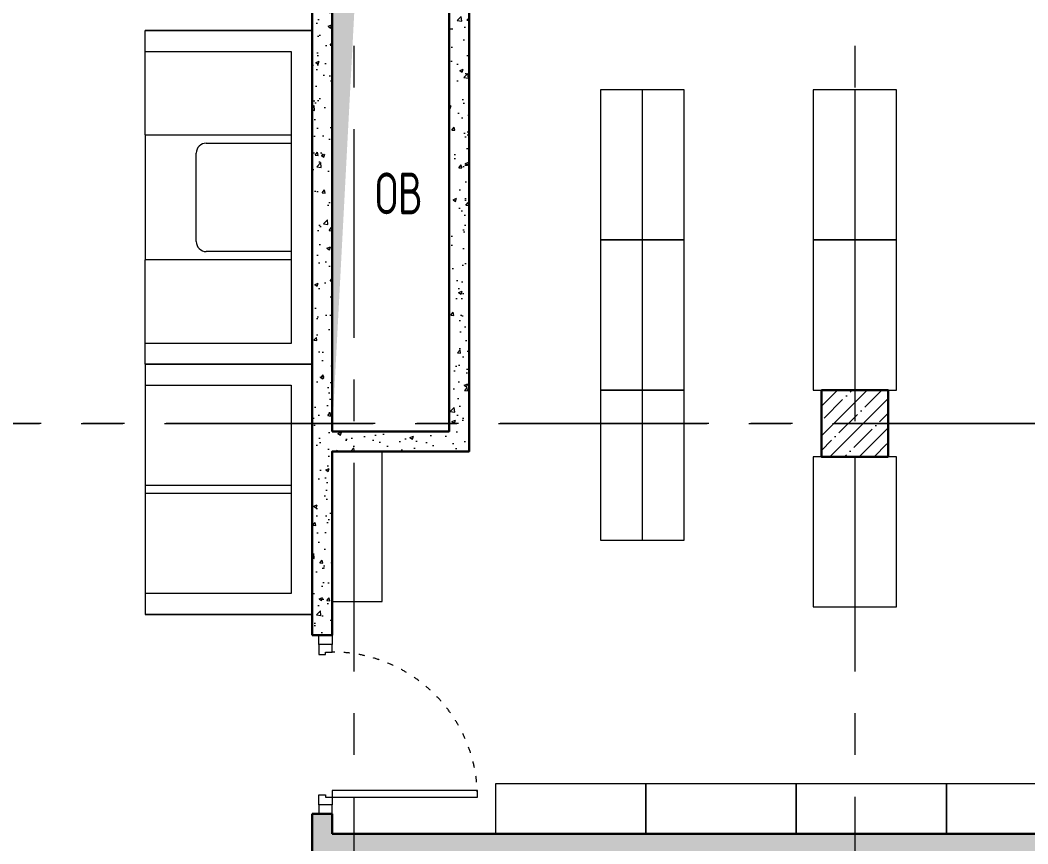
# Model space of a CAD drawing. Header units: millimetres. Extents: x -13407 to 129733, y -106516 to 109495.
# Drawn here: x 12571 to 18607, y 66875 to 71812 of the extents above; entities that cross this region are included whole.
import ezdxf

# ---------------------------------------------------------------- set-up
doc = ezdxf.new("R2010")
doc.units = ezdxf.units.MM
for name, pattern in [('ACAD_ISO03W100', [30, 12, -18]), ('ADSK_Скрыто', [6, 3, -3]), ('CENTER', [2, 1.25, -0.25, 0.25, -0.25])]:
    doc.linetypes.add(name, pattern=pattern)
for name, color, linetype, lineweight in [('АР_Двери', 5, 'Continuous', 18), ('АР_Колонны', 5, 'Continuous', 30), ('АР_Колонны Штрих', 250, 'Continuous', 5), ('АР_Оси', 193, 'Continuous', 9), ('АР_Перегородки газоблок', 165, 'Continuous', 30), ('АР_Перегородки газоблок_Штрих', 165, 'Continuous', 5), ('Спринклеры', 7, 'Continuous', 18), ('ТХ_мебель_библ', 250, 'Continuous', 13), ('ТХ_ОСНОВНОЙ', 103, 'Continuous', 25)]:
    doc.layers.add(name, color=color, linetype=linetype, lineweight=lineweight)
doc.layers.add('АР_Отверстия', color=251, linetype='Continuous')
doc.styles.add('ICOCPEUR', font='isocpeur.ttf')
pattern_1 = [(50, (-58072.46, -55205.68), (215.17805, -18.82564), [22.5, -247.5]), (355, (-58072.46, -55205.68), (-41.6254, 225.65764), [18, -198]), (100.45144, (-58054.53, -55207.25), (173.55265, 206.832), [19.12206, -210.34263]), (46.1842, (-58072.46, -55145.68), (320.1724, -49.6558), [33.75, -371.25]), (96.63564, (-58045.78, -55149.82), (280.3986, 292.2356), [28.6831, -315.5141]), (351.18416, (-58072.46, -55145.68), (280.3986, 292.2356), [27, -297]), (21, (-58042.46, -55160.68), (179.07212, -120.78567), [22.5, -247.5]), (326, (-58042.46, -55160.68), (72.9946, 217.545), [18, -198]), (71.45144, (-58027.54, -55170.75), (252.0667, 96.75935), [19.12206, -210.34263]), (37.5, (-58072.46, -55205.68), (3.647957, 99.868156), [0, -195.6, 0, -201, 0, -198.75]), (7.5, (-58072.46, -55205.68), (78.92086, 118.32351), [0, -114.6, 0, -191.1, 0, -75.75]), (327.5, (-58139.36, -55205.68), (160.14673, -6.76646), [0, -75, 0, -234, 0, -310.5]), (317.5, (-58169.36, -55205.68), (174.95585, 30.0315), [0, -97.5, 0, -155.4, 0, -220.5])]

# ---------------------------------------------------------------- blocks, each defined once
blk = doc.blocks.new('*U150')
for points in [[(0, 0), (0, -80), (55, -80), (55, 0), (0, 0)], [(55, -80), (55, 0), (115, 0), (115, -40), (100, -40), (100, -80), (55, -80)], [(1015, -80), (1015, 0), (955, 0), (955, -40), (970, -40), (970, -80), (1015, -80)], [(1070, 0), (1070, -80), (1015, -80), (1015, 0), (1070, 0)]]:
    blk.add_lwpolyline(points)
blk.add_lwpolyline([(100, -80), (100, -950), (140, -950), (140, -80)], close=True)
at = {"linetype": 'ACAD_ISO03W100', "ltscale": 3}
blk.add_arc((100, -80), 870, 270, 0, dxfattribs=at)
blk = doc.blocks.new('У274')
at = {"layer": 'ТХ_мебель_библ', "lineweight": 0, "ltscale": 100, "transparency": 33554687}
for p, q in [((264576, -185591.2, 0), (264576, -186591.2, 0)), ((264576, -186591.2, 0), (264576, -185591.2, 0)), ((264576, -186591.2, 0), (264576, -185591.2, 0)), ((264576, -185591.2, 0), (266076, -185591.2, 0)), ((266076, -185591.2, 0), (266076, -186591.2, 0)), ((266076, -186591.2, 0), (266076, -185591.2, 0)), ((264701, -186591.2, 0), (264701, -185716.2, 0)), ((264701, -185716.2, 0), (265951, -185716.2, 0)), ((265301, -186591.2, 0), (265301, -185716.2, 0)), ((265351, -185716.2, 0), (265351, -186591.2, 0)), ((265951, -185716.2, 0), (265951, -186591.2, 0)), ((264576, -186591.2, 0), (264701, -186591.2, 0)), ((264701, -186591.2, 0), (265951, -186591.2, 0)), ((265951, -186591.2, 0), (266076, -186591.2, 0))]:
    blk.add_line(p, q, dxfattribs=at)
blk = doc.blocks.new('У111')
at = {"layer": 'ТХ_мебель_библ', "lineweight": 0, "ltscale": 100, "transparency": 33554687}
for p, q in [((261985.3, -185643.1), (261985.3, -186643.1)), ((261985.3, -185643.1), (263985.3, -185643.1)), ((261985.3, -186643.1), (261985.3, -185643.1)), ((263985.3, -185643.1), (263985.3, -186643.1)), ((263985.3, -186643.1), (263985.3, -185643.1)), ((262110.3, -185768.1), (263860.3, -185768.1)), ((262110.3, -186643.1), (262110.3, -185768.1)), ((262610.3, -186643.1), (262610.3, -185768.1)), ((262660.3, -186277.1), (262660.3, -185768.1)), ((263310.3, -185768.1), (263310.3, -186277.1)), ((263360.3, -185768.1), (263360.3, -186643.1)), ((263860.3, -185768.1), (263860.3, -186643.1)), ((263250.3, -186337.1), (262720.3, -186337.1)), ((262610.3, -186643.1), (261985.3, -186643.1)), ((262610.3, -186643.1), (263360.3, -186643.1)), ((263985.3, -186643.1), (263360.3, -186643.1))]:
    blk.add_line(p, q, dxfattribs=at)
for centre, start, end in [((262720.3, -186277.1), 180, 270), ((263250.3, -186277.1), 270, 0)]:
    blk.add_arc(centre, 60, start, end, dxfattribs=at)
blk = doc.blocks.new('У113')
blk.add_lwpolyline([(195377, -190165), (195677, -190165), (195677, -189265), (195377, -189265)], close=True)
blk = doc.blocks.new('стеллаж 2-х стор 900х500')
blk.add_line((-12720.7, 60501.1), (-12720.7, 59601.1))
blk.add_lwpolyline([(-12970.7, 59601.1), (-12470.7, 59601.1), (-12470.7, 60501.1), (-12970.7, 60501.1)], close=True)

msp = doc.modelspace()

# ---------------------------------------------------------------- hatches: boundary and pattern name
at = {"layer": 'АР_Колонны Штрих', "ltscale": 100}
h = msp.add_hatch(dxfattribs=at)
h.set_pattern_fill('ANSI35', color=256, scale=500)
h.set_pattern_definition([(45, (-939682.16, 109466.47), (-88.388348, 88.388348), []), (45, (-939593.77, 109466.47), (-88.388348, 88.388348), [156.25, -31.25, 0, -31.25])])
h.paths.add_polyline_path([(17769.9, 69595), (17369.9, 69595), (17369.9, 69195), (17769.9, 69195)])
at = {"layer": 'АР_Перегородки газоблок_Штрих', "ltscale": 100}
h = msp.add_hatch(dxfattribs=at)
h.set_pattern_fill('AR-CONC', color=256, scale=30)
h.set_pattern_definition(pattern_1)
h.paths.add_polyline_path([(14439.9, 72145), (14319.9, 72145), (14319.9, 68124.6), (14439.9, 68124.6), (14439.9, 69346.6), (15139.9, 69346.6), (14440.7, 69346.6), (15139.9, 69346.6), (14440.7, 69346.6), (14439.9, 69231.6), (15259.9, 69226.6), (15259.9, 70660), (15259.9, 72145), (15139.9, 72142.5), (15139.9, 69346.6), (14439.9, 69346.5)])
h = msp.add_hatch(dxfattribs=at)
h.set_pattern_fill('AR-CONC', color=256, scale=30)
h.set_pattern_definition(pattern_1)
h.paths.add_polyline_path([(14319.9, 63315), (13261, 63315), (13261, 63195), (14539.9, 63195), (14539.9, 63315), (14439.9, 63315), (14439.9, 66122.8), (15799.9, 66122.8), (15799.9, 64910.5), (15919.9, 64910.5), (15919.9, 66122.8), (19619.9, 66122.8), (19619.9, 66122.8), (21718.7, 66122.8), (21718.8, 63315), (21838.8, 63315), (21838.7, 66122.8), (23649.9, 66122.9), (23649.9, 66242.5), (21838.7, 66242.5), (21838.8, 66814.7), (21718.8, 66814.6), (21718.7, 66242.8), (19739.9, 66242.8), (19739.9, 66814.6), (19619.9, 66814.6), (19619.9, 66242.8), (19619.9, 66242.8), (19619.9, 66814.6), (19619.9, 66242.8), (18718.4, 66242.8), (18718.4, 66814.6), (18598.4, 66814.6), (18598.4, 66242.8), (15919.9, 66242.8), (15919.9, 66814.6), (15919.9, 66242.8), (15919.9, 66242.8), (15919.9, 66814.6), (15799.9, 66814.6), (15799.9, 66242.8), (15799.9, 66242.8), (15799.9, 66814.6), (15799.9, 66814.6), (15799.9, 66242.8), (14439.9, 66242.8), (14439.9, 66814.6), (23649.9, 66814.7), (23650, 66934.7), (21838.8, 66934.6), (21838.8, 69195), (23369.9, 69195), (23369.9, 69315), (21718.8, 69315), (21718.8, 66934.6), (14439.9, 66934.6), (14439.9, 67054.6), (14319.9, 67054.6)])
at = {"layer": 'Спринклеры', "linetype": 'ADSK_Скрыто', "lineweight": 9}
msp.add_hatch(color=256, dxfattribs=at).paths.add_polyline_path([(14439.9, 69345), (14579.9, 72005), (15139.9, 72145), (14439.9, 72145), (14439.9, 70805.9)])

# ---------------------------------------------------------------- linework, layer by layer
at = {"layer": 'АР_Колонны', "ltscale": 100}
msp.add_lwpolyline([(17369.9, 69595), (17769.9, 69595), (17769.9, 69195), (17369.9, 69195)], close=True, dxfattribs=at)
at = {"layer": 'АР_Оси', "linetype": 'CENTER', "ltscale": 1000}
for p, q in [((14569.9, 79157.5), (14569.9, 23425.1)), ((17569.9, 79157.5), (17569.9, 23425.1)), ((-12563.8, 69395), (70614.6, 69395)), ((-12553.5, 69395.3), (70624.9, 69395.3))]:
    msp.add_line(p, q, dxfattribs=at)
at = {"layer": 'АР_Перегородки газоблок', "ltscale": 100}
msp.add_line((14439.9, 72145), (14439.9, 69346.6), dxfattribs=at)
for points in [[(14319.9, 68124.6), (14319.9, 72145)], [(14439.9, 69346.6), (15139.9, 69346.6), (15139.9, 72145)], [(15259.9, 72145), (15259.9, 69226.6), (14439.9, 69226.6), (14439.9, 68124.6)], [(14439.9, 68124.6), (14319.9, 68124.6)], [(14319.9, 63315), (14319.9, 67054.6)], [(14439.9, 67054.6), (14319.9, 67054.6)], [(14439.9, 67054.6), (14439.9, 66934.6)], [(14439.9, 66934.6), (21718.8, 66934.6)]]:
    msp.add_lwpolyline(points, dxfattribs=at)

# ---------------------------------------------------------------- block references
at = {"layer": 'АР_Двери', "rotation": 90.00000000000001}
msp.add_blockref('*U150', (14359.9, 67054.6), dxfattribs=at)
at = {"layer": 'ТХ_мебель_библ'}
for name, p in [('стеллаж 2-х стор 900х500', (29018.1, 10893.8)), ('стеллаж 2-х стор 900х500', (30290.6, 10893.8)), ('стеллаж 2-х стор 900х500', (29018.1, 9993.8)), ('стеллаж 2-х стор 900х500', (30290.6, 9993.8)), ('стеллаж 2-х стор 900х500', (29018.1, 9093.8)), ('У113', (-180937, 258491.6)), ('стеллаж 2-х стор 900х500', (30290.6, 8693.8))]:
    msp.add_blockref(name, p, dxfattribs=at)
at = {"layer": 'ТХ_мебель_библ', "rotation": 270}
for p in [(205583.8, 262611.5), (206483.8, 262611.5), (207383.8, 262611.5), (208283.8, 262611.5)]:
    msp.add_blockref('У113', p, dxfattribs=at)
at = {"layer": 'ТХ_ОСНОВНОЙ', "rotation": 270}
for name, p in [('У111', (199963, 333734.9, 0)), ('У274', (199911.2, 334325.6, 0))]:
    msp.add_blockref(name, p, dxfattribs=at)

# ---------------------------------------------------------------- texts
at = {"layer": 'АР_Отверстия', "ltscale": 100, "insert": (14838.7, 70773.4), "char_height": 250, "attachment_point": 5, "line_spacing_factor": 0.7, "style": 'ICOCPEUR'}
msp.add_mtext('\\A1;{\\W0.7;ОВ}', dxfattribs=at)

doc.saveas('drawing.dxf')
